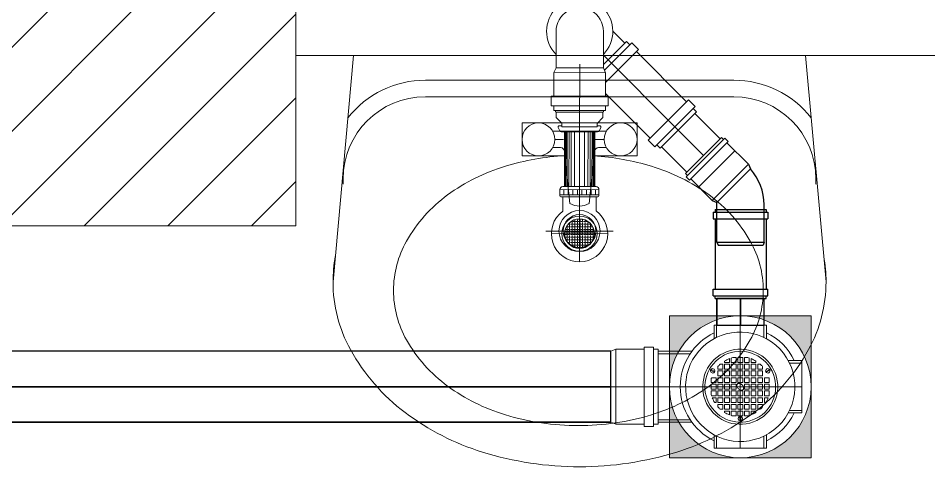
# Model space of a CAD drawing. Header units: metres. Extents: x 1587 to 89247, y -60 to 14723.
# Drawn here: x 48901 to 49864, y 9886 to 10360 of the extents above; entities that cross this region are included whole.
import ezdxf

# ---------------------------------------------------------------- set-up
doc = ezdxf.new("R2010")
doc.units = ezdxf.units.M
doc.header["$LTSCALE"] = 10
doc.linetypes.add('CENTER', pattern=[50.8, 31.75, -6.35, 6.35, -6.35])
doc.layers.get('0').update_dxf_attribs({"color": 253, "lineweight": 0})
for name, color, linetype, lineweight in [('Furniture', 7, 'Continuous', 13), ('PL-DR-CENTER', 9, 'CENTER', 0), ('PL-DR-FITTING', 3, 'Continuous', 0), ('PL-DR-LEADER', 1, 'Continuous', 0), ('PL-DR-PIPE-WS', 3, 'Continuous', 0), ('PL-DR-SYMBOL', 180, 'Continuous', 0), ('T2-T3-Enlragement-00-S1-COM2$0$Toilet-Dr$0$D', 4, 'Continuous', 0)]:
    doc.layers.add(name, color=color, linetype=linetype, lineweight=lineweight)
for name, color, linetype in [('SN-PV', 11, 'Continuous'), ('SN-PV-40', 11, 'Continuous'), ('SN-PV-40-SingleLine', 3, 'Continuous'), ('SN-PV-50', 11, 'Continuous'), ('SN-PV-50-SingleLine', 3, 'Continuous'), ('SN-PV-75', 11, 'Continuous'), ('SN-PV-75-SingleLine', 3, 'Continuous')]:
    doc.layers.add(name, color=color, linetype=linetype)

# ---------------------------------------------------------------- blocks, each defined once
blk = doc.blocks.new('mb-lavabo4')
for p, q in [((-260.74, -239.01), (-239.01, 0)), ((-239.01, 0), (239.01, 0)), ((239.01, 0), (260.74, -239.01)), ((-163.08, -26.07), (163.08, -26.07)), ((-163.08, -43.46), (0, -43.46)), ((0, -43.46), (163.08, -43.46)), ((-60.84, -88.65), (-60.84, -71.27)), ((-60.84, -71.27), (0, -71.27)), ((0, -71.27), (60.84, -71.27)), ((60.84, -71.27), (60.84, -88.65)), ((28.4, -79.96), (-28.4, -79.96)), ((-60.84, -106.03), (-60.84, -88.65)), ((-26.07, -88.65), (-16.99, -88.65)), ((26.07, -88.65), (16.99, -88.65)), ((60.84, -88.65), (60.84, -106.03)), ((-28.4, -97.34), (-20.07, -97.34)), ((-15.75, -101.26), (-10.34, -156.34)), ((10.34, -156.34), (15.75, -101.26)), ((20.07, -97.34), (28.4, -97.34)), ((-15.28, -106.03), (-60.84, -106.03)), ((60.84, -106.03), (15.28, -106.03)), ((-250, -135.87), (-250, -130.37)), ((250, -130.37), (250, -135.87)), ((0, -217.32), (0, -159.14)), ((-35.53, -185.52), (0, -185.52)), ((0, -185.52), (35.53, -185.52))]:
    blk.add_line(p, q)
for centre, radius in [((-43.46, -88.65), 17.38), ((43.46, -88.65), 17.38), ((0, -185.52), 21.73), ((0, -185.52), 17.38)]:
    blk.add_circle(centre, radius)
for centre, radius, start, end in [((-163.08, -130.37), 104.3, 90, 141.75475), ((163.08, -130.37), 104.3, 38.24525, 90), ((-163.08, -130.37), 86.91, 90, 180), ((163.08, -130.37), 86.91, 0, 90), ((-1.2, -372.39), 266.89, 93.0264, 106.82985), ((-20.07, -101.69), 4.35, 5.60706, 90), ((20.07, -101.69), 4.35, 90, 174.39294), ((-1.2, -372.39), 266.89, 73.17015, 86.45866), ((-19.64, -311.43), 203.2, 106.82985, 126.13941), ((17.23, -311.43), 203.2, 53.86059, 73.17015), ((-47.85, -272.8), 155.37, 126.13941, 150.43772), ((45.45, -272.8), 155.37, 29.56228, 53.86059), ((0, -138.61), 20.52, 239.74729, 300.25271), ((-91.03, -248.31), 105.72, 150.43772, 180), ((88.63, -248.31), 105.72, 0, 29.56228), ((-112.32, -239.01), 148.42, 169.61114, 180), ((112.32, -239.01), 148.42, 0, 10.38886), ((-112.32, -239.01), 148.42, 180, 208.9112), ((112.32, -239.01), 148.42, 331.0888, 0), ((-91.03, -248.31), 105.72, 180, 209.56228), ((88.63, -248.31), 105.72, 330.43772, 0), ((-47.85, -223.82), 155.37, 209.56228, 233.86059), ((45.45, -223.82), 155.37, 306.13941, 330.43772), ((-58.27, -209.16), 210.16, 208.9112, 233.1301), ((58.27, -209.16), 210.16, 306.8699, 331.0888), ((-19.64, -185.18), 203.2, 233.86059, 253.17015), ((17.23, -185.18), 203.2, 286.82985, 306.13941), ((-23.02, -162.16), 268.92, 233.1301, 252.74206), ((-1.2, -124.23), 266.89, 253.17015, 270), ((-1.2, -124.23), 266.89, 270, 286.82985), ((23.02, -162.16), 268.92, 287.25794, 306.8699), ((0, -88.05), 346.51, 252.74206, 270), ((0, -88.05), 346.51, 270, 287.25794)]:
    blk.add_arc(centre, radius, start, end)
blk = doc.blocks.new('*U161')
at = {"layer": 'PL-DR-SYMBOL'}
h = blk.add_hatch(color=232, dxfattribs=at)
h.set_gradient(color1=(224, 31, 82), color2=(159, 159, 249), name='INVCYLINDER')
h.paths.add_polyline_path([(-0.075, -0.075), (0, -0.075, -0.414214), (-0.075, 0)])
h.paths.add_polyline_path([(-0.075, 0, -0.414214), (0, 0.075), (-0.075, 0.075)])
h.paths.add_polyline_path([(0.06495, 0.0375), (0.075, 0.0375), (0.075, 0.075), (0, 0.075, -0.267949)])
h.paths.add_polyline_path([(0.075, 0), (0.075, 0.03479), (0.06644, 0.03479, -0.121174)])
h.paths.add_polyline_path([(0.06644, 0.03479), (0.075, 0.03479), (0.075, 0.0375), (0.06495, 0.0375, -0.010314)])
h.paths.add_polyline_path([(0.06495, -0.0375), (0.075, -0.0375), (0.075, -0.03479), (0.06644, -0.03479, -0.010314)])
h.paths.add_polyline_path([(0.06644, -0.03479), (0.075, -0.03479), (0.075, 0, -0.121174)])
h.paths.add_polyline_path([(0, -0.075), (0.075, -0.075), (0.075, -0.0375), (0.06495, -0.0375, -0.267949)])
at = {"layer": 'PL-DR-CENTER'}
for p, q in [((0, -0.06506), (0, 0.06506)), ((-0.06506, 0), (0.13674, 0))]:
    blk.add_line(p, q, dxfattribs=at)
at = {"layer": 'PL-DR-FITTING'}
for p, q in [((0.08674, 0.0397), (0.08674, -0.0397)), ((0.08674, 0.0397), (0.09174, 0.0397)), ((0.09174, 0.0419), (0.10174, 0.0419)), ((0.09174, 0.0419), (0.09174, -0.0419)), ((0.10174, 0.0419), (0.10174, -0.0419)), ((0.10174, 0.0397), (0.13174, 0.0397)), ((0.13174, 0.0397), (0.13174, -0.0397)), ((0.13174, 0.0397), (0.13674, 0.0375)), ((0.13674, 0.0375), (0.13674, -0.0375)), ((0.13174, -0.0397), (0.13674, -0.0375)), ((0.08674, -0.0397), (0.09174, -0.0397)), ((0.09174, -0.0419), (0.10174, -0.0419)), ((0.10174, -0.0397), (0.13174, -0.0397))]:
    blk.add_line(p, q, dxfattribs=at)
at = {"layer": 'PL-DR-LEADER'}
for p, q in [((-0.01147, 0.02969), (-0.01147, 0.02565)), ((-0.00959, 0.03035), (-0.00959, 0.02565)), ((-0.008, 0.0308), (-0.00445, 0.0308)), ((-0.00445, 0.0308), (-0.00445, 0.02565)), ((-0.00257, 0.0308), (-0.00257, 0.02565)), ((0.00257, 0.0308), (-0.00257, 0.0308)), ((-0.00047, 0.03141), (-0.00047, 0.03599)), ((0.00047, 0.03141), (0.00047, 0.03599)), ((0.00257, 0.0308), (0.00257, 0.02565)), ((0.00445, 0.0308), (0.00445, 0.02565)), ((0.008, 0.0308), (0.00445, 0.0308)), ((0.00959, 0.03035), (0.00959, 0.02565)), ((0.01147, 0.02969), (0.01147, 0.02565)), ((-0.02363, 0.02132), (-0.02363, 0.01863)), ((-0.01849, 0.02378), (-0.02115, 0.02378)), ((-0.01849, 0.02378), (-0.01849, 0.01863)), ((-0.01661, 0.02715), (-0.01661, 0.02565)), ((-0.01661, 0.02565), (-0.01147, 0.02565)), ((-0.01661, 0.02378), (-0.01661, 0.01863)), ((-0.01661, 0.02378), (-0.01147, 0.02378)), ((-0.01147, 0.02378), (-0.01147, 0.01863)), ((-0.00959, 0.02565), (-0.00445, 0.02565)), ((-0.00959, 0.02378), (-0.00959, 0.01863)), ((-0.00959, 0.02378), (-0.00445, 0.02378)), ((-0.00445, 0.02378), (-0.00445, 0.01863)), ((0.00257, 0.02565), (-0.00257, 0.02565)), ((0.00257, 0.02378), (-0.00257, 0.02378)), ((-0.00257, 0.02378), (-0.00257, 0.01863)), ((0.00257, 0.02378), (0.00257, 0.01863)), ((0.00959, 0.02565), (0.00445, 0.02565)), ((0.00445, 0.02378), (0.00445, 0.01863)), ((0.00959, 0.02378), (0.00445, 0.02378)), ((0.00959, 0.02378), (0.00959, 0.01863)), ((0.01661, 0.02565), (0.01147, 0.02565)), ((0.01661, 0.02378), (0.01147, 0.02378)), ((0.01147, 0.02378), (0.01147, 0.01863)), ((0.01661, 0.02715), (0.01661, 0.02565)), ((0.01661, 0.02378), (0.01661, 0.01863)), ((0.01849, 0.02378), (0.01849, 0.01863)), ((0.01849, 0.02378), (0.02115, 0.02378)), ((0.02363, 0.02132), (0.02363, 0.01863)), ((-0.02963, 0.01161), (-0.02551, 0.01161)), ((-0.02551, 0.01676), (-0.02705, 0.01676)), ((-0.02551, 0.01676), (-0.02551, 0.01161)), ((-0.02363, 0.01863), (-0.01849, 0.01863)), ((-0.01849, 0.01676), (-0.02363, 0.01676)), ((-0.02363, 0.01676), (-0.02363, 0.01161)), ((-0.02363, 0.01161), (-0.01849, 0.01161)), ((-0.01849, 0.01676), (-0.01849, 0.01161)), ((-0.01661, 0.01863), (-0.01147, 0.01863)), ((-0.01661, 0.01676), (-0.01661, 0.01161)), ((-0.01661, 0.01676), (-0.01147, 0.01676)), ((-0.01661, 0.01161), (-0.01147, 0.01161)), ((-0.01147, 0.01676), (-0.01147, 0.01161)), ((-0.00959, 0.01863), (-0.00445, 0.01863)), ((-0.00959, 0.01676), (-0.00959, 0.01161)), ((-0.00959, 0.01676), (-0.00445, 0.01676)), ((-0.00959, 0.01161), (-0.00445, 0.01161)), ((-0.00445, 0.01676), (-0.00445, 0.01161)), ((0.00257, 0.01863), (-0.00257, 0.01863)), ((0.00257, 0.01676), (-0.00257, 0.01676)), ((-0.00257, 0.01676), (-0.00257, 0.01161)), ((0.00257, 0.01161), (-0.00257, 0.01161)), ((0.00257, 0.01676), (0.00257, 0.01161)), ((0.00959, 0.01863), (0.00445, 0.01863)), ((0.00445, 0.01676), (0.00445, 0.01161)), ((0.00959, 0.01676), (0.00445, 0.01676)), ((0.00959, 0.01161), (0.00445, 0.01161)), ((0.00959, 0.01676), (0.00959, 0.01161)), ((0.01661, 0.01863), (0.01147, 0.01863)), ((0.01147, 0.01676), (0.01147, 0.01161)), ((0.01661, 0.01676), (0.01147, 0.01676)), ((0.01661, 0.01161), (0.01147, 0.01161)), ((0.01661, 0.01676), (0.01661, 0.01161)), ((0.02363, 0.01863), (0.01849, 0.01863)), ((0.01849, 0.01676), (0.01849, 0.01161)), ((0.01849, 0.01676), (0.02363, 0.01676)), ((0.02363, 0.01161), (0.01849, 0.01161)), ((0.02363, 0.01676), (0.02363, 0.01161)), ((0.02551, 0.01676), (0.02551, 0.01161)), ((0.02551, 0.01676), (0.02705, 0.01676)), ((0.02963, 0.01161), (0.02551, 0.01161)), ((-0.03065, 0.00856), (-0.03065, 0.00445)), ((-0.03065, 0.00445), (-0.02551, 0.00445)), ((-0.03065, -0.00257), (-0.03065, 0.00257)), ((-0.03065, 0.00257), (-0.02551, 0.00257)), ((-0.02551, 0.00959), (-0.03035, 0.00959)), ((-0.02551, 0.00959), (-0.02551, 0.00445)), ((-0.02551, -0.00257), (-0.02551, 0.00257)), ((-0.01849, 0.00959), (-0.02363, 0.00959)), ((-0.02363, 0.00959), (-0.02363, 0.00445)), ((-0.02363, 0.00445), (-0.01849, 0.00445)), ((-0.02363, 0.00257), (-0.01849, 0.00257)), ((-0.02363, -0.00257), (-0.02363, 0.00257)), ((-0.01849, 0.00959), (-0.01849, 0.00445)), ((-0.01849, -0.00257), (-0.01849, 0.00257)), ((-0.01661, 0.00959), (-0.01661, 0.00445)), ((-0.01661, 0.00959), (-0.01147, 0.00959)), ((-0.01661, 0.00445), (-0.01147, 0.00445)), ((-0.01661, -0.00257), (-0.01661, 0.00257)), ((-0.01661, 0.00257), (-0.01147, 0.00257)), ((-0.01147, 0.00959), (-0.01147, 0.00445)), ((-0.01147, -0.00257), (-0.01147, 0.00257)), ((-0.00959, 0.00959), (-0.00959, 0.00445)), ((-0.00959, 0.00959), (-0.00445, 0.00959)), ((-0.00959, 0.00445), (-0.00445, 0.00445)), ((-0.00959, -0.00257), (-0.00959, 0.00257)), ((-0.00959, 0.00257), (-0.00445, 0.00257)), ((-0.00445, 0.00959), (-0.00445, 0.00445)), ((-0.00445, -0.00257), (-0.00445, 0.00257)), ((0.00257, 0.00959), (-0.00257, 0.00959)), ((-0.00257, 0.00959), (-0.00257, 0.00445)), ((0.00257, 0.00445), (-0.00257, 0.00445)), ((0.00257, 0.00959), (0.00257, 0.00445)), ((0.00445, 0.00959), (0.00445, 0.00445)), ((0.00959, 0.00959), (0.00445, 0.00959)), ((0.00959, 0.00445), (0.00445, 0.00445)), ((0.00445, -0.00257), (0.00445, 0.00257)), ((0.00959, 0.00257), (0.00445, 0.00257)), ((0.00959, 0.00959), (0.00959, 0.00445)), ((0.00959, -0.00257), (0.00959, 0.00257)), ((0.01661, 0.00959), (0.01147, 0.00959)), ((0.01147, 0.00959), (0.01147, 0.00445)), ((0.01661, 0.00445), (0.01147, 0.00445)), ((0.01147, -0.00257), (0.01147, 0.00257)), ((0.01661, 0.00257), (0.01147, 0.00257)), ((0.01661, 0.00959), (0.01661, 0.00445)), ((0.01661, -0.00257), (0.01661, 0.00257)), ((0.01849, 0.00959), (0.01849, 0.00445)), ((0.01849, 0.00959), (0.02363, 0.00959)), ((0.02363, 0.00445), (0.01849, 0.00445)), ((0.01849, -0.00257), (0.01849, 0.00257)), ((0.02363, 0.00257), (0.01849, 0.00257)), ((0.02363, 0.00959), (0.02363, 0.00445)), ((0.02363, -0.00257), (0.02363, 0.00257)), ((0.02551, 0.00959), (0.03035, 0.00959)), ((0.02551, 0.00959), (0.02551, 0.00445)), ((0.03065, 0.00445), (0.02551, 0.00445)), ((0.03065, 0.00257), (0.02551, 0.00257)), ((0.02551, -0.00257), (0.02551, 0.00257)), ((0.03065, 0.00856), (0.03065, 0.00445)), ((0.03065, -0.00257), (0.03065, 0.00257)), ((-0.02551, -0.00257), (-0.03065, -0.00257)), ((-0.03065, -0.00856), (-0.03065, -0.00445)), ((-0.03065, -0.00445), (-0.02551, -0.00445)), ((-0.02551, -0.00959), (-0.03035, -0.00959)), ((-0.02551, -0.00959), (-0.02551, -0.00445)), ((-0.01849, -0.00257), (-0.02363, -0.00257)), ((-0.02363, -0.00445), (-0.01849, -0.00445)), ((-0.02363, -0.00959), (-0.02363, -0.00445)), ((-0.01849, -0.00959), (-0.02363, -0.00959)), ((-0.01849, -0.00959), (-0.01849, -0.00445)), ((-0.01661, -0.00257), (-0.01147, -0.00257)), ((-0.01661, -0.00959), (-0.01661, -0.00445)), ((-0.01661, -0.00445), (-0.01147, -0.00445)), ((-0.01661, -0.00959), (-0.01147, -0.00959)), ((-0.01147, -0.00959), (-0.01147, -0.00445)), ((-0.00959, -0.00257), (-0.00445, -0.00257)), ((-0.00959, -0.00959), (-0.00959, -0.00445)), ((-0.00959, -0.00445), (-0.00445, -0.00445)), ((-0.00959, -0.00959), (-0.00445, -0.00959)), ((-0.00445, -0.00959), (-0.00445, -0.00445)), ((0.00257, -0.00445), (-0.00257, -0.00445)), ((-0.00257, -0.00959), (-0.00257, -0.00445)), ((0.00257, -0.00959), (-0.00257, -0.00959)), ((0.00257, -0.00959), (0.00257, -0.00445)), ((0.00959, -0.00257), (0.00445, -0.00257)), ((0.00445, -0.00959), (0.00445, -0.00445)), ((0.00959, -0.00445), (0.00445, -0.00445)), ((0.00959, -0.00959), (0.00445, -0.00959)), ((0.00959, -0.00959), (0.00959, -0.00445)), ((0.01661, -0.00257), (0.01147, -0.00257)), ((0.01661, -0.00445), (0.01147, -0.00445)), ((0.01147, -0.00959), (0.01147, -0.00445)), ((0.01661, -0.00959), (0.01147, -0.00959)), ((0.01661, -0.00959), (0.01661, -0.00445)), ((0.01849, -0.00257), (0.02363, -0.00257)), ((0.01849, -0.00959), (0.01849, -0.00445)), ((0.02363, -0.00445), (0.01849, -0.00445)), ((0.01849, -0.00959), (0.02363, -0.00959)), ((0.02363, -0.00959), (0.02363, -0.00445)), ((0.02551, -0.00257), (0.03065, -0.00257)), ((0.03065, -0.00445), (0.02551, -0.00445)), ((0.02551, -0.00959), (0.02551, -0.00445)), ((0.02551, -0.00959), (0.03035, -0.00959)), ((0.03065, -0.00856), (0.03065, -0.00445)), ((-0.02743, -0.0153), (-0.0314, -0.01759)), ((-0.02696, -0.01611), (-0.03094, -0.0184)), ((-0.02363, -0.01161), (-0.01849, -0.01161)), ((-0.02363, -0.01676), (-0.02363, -0.01161)), ((-0.01849, -0.01676), (-0.02363, -0.01676)), ((-0.02363, -0.01863), (-0.01849, -0.01863)), ((-0.02363, -0.02132), (-0.02363, -0.01863)), ((-0.01849, -0.01676), (-0.01849, -0.01161)), ((-0.01849, -0.02378), (-0.01849, -0.01863)), ((-0.01661, -0.01676), (-0.01661, -0.01161)), ((-0.01661, -0.01161), (-0.01147, -0.01161)), ((-0.01661, -0.01676), (-0.01147, -0.01676)), ((-0.01661, -0.02378), (-0.01661, -0.01863)), ((-0.01661, -0.01863), (-0.01147, -0.01863)), ((-0.01147, -0.01676), (-0.01147, -0.01161)), ((-0.01147, -0.02378), (-0.01147, -0.01863)), ((-0.00959, -0.01676), (-0.00959, -0.01161)), ((-0.00959, -0.01161), (-0.00445, -0.01161)), ((-0.00959, -0.01676), (-0.00445, -0.01676)), ((-0.00959, -0.02378), (-0.00959, -0.01863)), ((-0.00959, -0.01863), (-0.00445, -0.01863)), ((-0.00445, -0.01676), (-0.00445, -0.01161)), ((-0.00445, -0.02378), (-0.00445, -0.01863)), ((0.00257, -0.01161), (-0.00257, -0.01161)), ((-0.00257, -0.01676), (-0.00257, -0.01161)), ((0.00257, -0.01676), (-0.00257, -0.01676)), ((0.00257, -0.01863), (-0.00257, -0.01863)), ((-0.00257, -0.02378), (-0.00257, -0.01863)), ((0.00257, -0.01676), (0.00257, -0.01161)), ((0.00257, -0.02378), (0.00257, -0.01863)), ((0.00959, -0.01161), (0.00445, -0.01161)), ((0.00445, -0.01676), (0.00445, -0.01161)), ((0.00959, -0.01676), (0.00445, -0.01676)), ((0.00959, -0.01863), (0.00445, -0.01863)), ((0.00445, -0.02378), (0.00445, -0.01863)), ((0.00959, -0.01676), (0.00959, -0.01161)), ((0.00959, -0.02378), (0.00959, -0.01863)), ((0.01661, -0.01161), (0.01147, -0.01161)), ((0.01147, -0.01676), (0.01147, -0.01161)), ((0.01661, -0.01676), (0.01147, -0.01676)), ((0.01661, -0.01863), (0.01147, -0.01863)), ((0.01147, -0.02378), (0.01147, -0.01863)), ((0.01661, -0.01676), (0.01661, -0.01161)), ((0.01661, -0.02378), (0.01661, -0.01863)), ((0.02363, -0.01161), (0.01849, -0.01161)), ((0.01849, -0.01676), (0.01849, -0.01161)), ((0.01849, -0.01676), (0.02363, -0.01676)), ((0.02363, -0.01863), (0.01849, -0.01863)), ((0.01849, -0.02378), (0.01849, -0.01863)), ((0.02363, -0.01676), (0.02363, -0.01161)), ((0.02363, -0.02132), (0.02363, -0.01863)), ((0.02696, -0.01611), (0.03094, -0.0184)), ((0.02743, -0.0153), (0.0314, -0.01759)), ((-0.01849, -0.02378), (-0.02115, -0.02378)), ((-0.01661, -0.02378), (-0.01147, -0.02378)), ((-0.01661, -0.02715), (-0.01661, -0.02565)), ((-0.01661, -0.02565), (-0.01147, -0.02565)), ((-0.01147, -0.02969), (-0.01147, -0.02565)), ((-0.00959, -0.02378), (-0.00445, -0.02378)), ((-0.00959, -0.03035), (-0.00959, -0.02565)), ((-0.00959, -0.02565), (-0.00445, -0.02565)), ((-0.00445, -0.0308), (-0.00445, -0.02565)), ((0.00257, -0.02378), (-0.00257, -0.02378)), ((0.00257, -0.02565), (-0.00257, -0.02565)), ((-0.00257, -0.0308), (-0.00257, -0.02565)), ((0.00257, -0.0308), (0.00257, -0.02565)), ((0.00959, -0.02378), (0.00445, -0.02378)), ((0.00959, -0.02565), (0.00445, -0.02565)), ((0.00445, -0.0308), (0.00445, -0.02565)), ((0.00959, -0.03035), (0.00959, -0.02565)), ((0.01661, -0.02378), (0.01147, -0.02378)), ((0.01661, -0.02565), (0.01147, -0.02565)), ((0.01147, -0.02969), (0.01147, -0.02565)), ((0.01661, -0.02715), (0.01661, -0.02565)), ((0.01849, -0.02378), (0.02115, -0.02378)), ((-0.008, -0.0308), (-0.00445, -0.0308)), ((0.00257, -0.0308), (-0.00257, -0.0308)), ((0.008, -0.0308), (0.00445, -0.0308))]:
    blk.add_line(p, q, dxfattribs=at)
at = {"layer": 'PL-DR-LEADER', "extrusion": (0, 0, -1)}
for centre, major_axis, start_param, end_param in [((0, 0), (0.02044, 0.02439), 5.03642, 5.217071), ((0, 0), (0.02439, -0.02044), 3.708623, 3.760621), ((0, 0.0337), (0.00179, -0.0015), 0.313048, 6.596233), ((0, 0), (0.02044, 0.02439), 5.839865, 5.891864), ((0, 0), (0.02439, -0.02044), 4.383415, 4.564067), ((0, 0), (0.02439, -0.02044), 3.177918, 3.288029), ((0, 0), (0.02439, -0.02044), -1.541525, -1.431414), ((0, 0), (0.02439, -0.02044), 2.817618, 2.998797), ((0, 0), (0.02439, -0.02044), -1.252292, -1.071114), ((0, 0), (0.02439, -0.02044), 2.716356, 2.750271), ((-0.00036, 0.00133), (0.00246, -0.00206), 2.247301, 2.674126), ((0.00091, 0.00158), (0.00345, -0.00289), 1.928439, 2.247301), ((-0.00162, 0.00162), (0.00123, 0.00147), 4.244923, 4.800243), ((-0.00162, 0.00162), (0.00147, -0.00123), 3.229447, 3.784767), ((-0.00133, 0.00036), (0.00246, -0.00206), 3.784767, 4.211593), ((-0.00158, -0.00091), (0.00345, -0.00289), 4.211593, 4.530455), ((-0.00245, -0.00245), (0.00403, 0.00481), 6.101251, 6.371039), ((-0.00245, -0.00245), (0.00403, 0.00481), 0.087854, 0.357642), ((-0.00091, -0.00158), (0.00289, 0.00345), 0.357642, 0.676504), ((0, 0), (0.02439, -0.02044), -1.003766, -0.969851), ((0, 0), (0.02044, 0.02439), 3.708623, 3.742538), ((0.00245, 0.00245), (0.00481, -0.00403), 1.65865, 1.928439), ((0.00245, 0.00245), (0.00403, 0.00481), 2.959659, 3.229447), ((0.00158, 0.00091), (0.00289, 0.00345), 2.640796, 2.959659), ((0.00133, -0.00036), (0.00246, -0.00206), 0.643174, 1.07), ((0.00162, -0.00162), (0.00147, -0.00123), 0.087854, 0.643174), ((0.00162, -0.00162), (0.00147, -0.00123), -0.467466, 0.087854), ((0.00036, -0.00133), (0.00246, -0.00206), -0.894292, -0.467466), ((0, 0), (0.02044, 0.02439), 1.145559, 1.179475), ((-0.02918, -0.01685), (0.0015, 0.00179), 1.883844277842928, 8.167029585022515), ((0.02918, -0.01685), (0.0015, 0.00179), 1.883844277504868, 8.167029584684455), ((0, 0), (0.02439, -0.02044), 1.600068, 1.710179), ((0, 0), (0.02439, -0.02044), 1.241823, 1.422474), ((0, 0), (0.02439, -0.02044), 0.324031, 0.504682), ((0, 0), (0.02439, -0.02044), 0.036326, 0.146437), ((0, 0), (0.02439, -0.02044), 1.127476, 1.179475), ((0, 0), (0.02044, 0.02439), 2.137826, 2.189825)]:
    blk.add_ellipse(centre, major_axis=major_axis, ratio=1, start_param=start_param, end_param=end_param, dxfattribs=at)
at = {"layer": 'PL-DR-SYMBOL'}
for p, q in [((-0.075, -0.075), (-0.075, 0.075)), ((-0.075, 0.075), (0.075, 0.075)), ((0.075, 0.075), (0.075, -0.075)), ((-0.02771, 0.06506), (-0.02771, 0.05076)), ((-0.02771, 0.06506), (0.02771, 0.06506)), ((-0.025, 0.05214), (-0.025, 0.06506)), ((0.025, 0.05214), (0.025, 0.06506)), ((0.02771, 0.06506), (0.02771, 0.05076)), ((0.08674, 0.0375), (0.05117, 0.0375)), ((0.08674, 0.03479), (0.05305, 0.03479)), ((0.08674, -0.03438), (0.08674, 0.03438)), ((-0.06506, 0.02771), (-0.06506, -0.02771)), ((-0.06506, 0.02771), (-0.05076, 0.02771)), ((-0.05214, 0.025), (-0.06506, 0.025)), ((0.08674, 0.0253), (0.08674, -0.0253)), ((-0.05214, -0.025), (-0.06506, -0.025)), ((-0.06506, -0.02771), (-0.05076, -0.02771)), ((0.08674, -0.0375), (0.05117, -0.0375)), ((0.08674, -0.03479), (0.05305, -0.03479)), ((-0.02771, -0.06506), (-0.02771, -0.05076)), ((-0.025, -0.05214), (-0.025, -0.06506)), ((0.025, -0.05214), (0.025, -0.06506)), ((0.02771, -0.06506), (0.02771, -0.05076)), ((-0.02771, -0.06506), (0.02771, -0.06506)), ((0.075, -0.075), (-0.075, -0.075))]:
    blk.add_line(p, q, dxfattribs=at)
blk.add_circle((0, 0), 0.075, dxfattribs=at)
at = {"layer": 'PL-DR-SYMBOL', "extrusion": (0, 0, -1)}
for major_axis, start_param, end_param in [((0.04432, -0.03714), 0.313048, 6.596233), ((0.04862, -0.04075), 2.896107, 3.562786), ((0.04862, -0.04075), 4.466904, 6.704379), ((0.03042, -0.02549), 0.313048, 6.596233), ((0.0287, -0.02405), 0.313048, 6.596233), ((0.04862, -0.04075), 1.325311, 1.99199)]:
    blk.add_ellipse((0, 0), major_axis=major_axis, ratio=1, start_param=start_param, end_param=end_param, dxfattribs=at)
blk = doc.blocks.new('50')
at = {"layer": 'PL-DR-FITTING'}
for p, q in [((-0.03, 0.0302), (-0.04, 0.0302)), ((-0.04, 0.0302), (-0.04, -0.0302)), ((-0.03, 0.0302), (-0.03, -0.0302)), ((-0.04, 0.0272), (-0.045, 0.0272)), ((-0.045, 0.0272), (-0.045, -0.0272)), ((-0.03, 0.0272), (-0.005, 0.0272)), ((-0.005, 0.0272), (0, 0.025)), ((-0.005, 0.0272), (-0.005, -0.0272)), ((0, 0.025), (0, -0.025)), ((-0.04, -0.0272), (-0.045, -0.0272)), ((-0.005, -0.0272), (-0.03, -0.0272)), ((0, -0.025), (-0.005, -0.0272)), ((-0.03, -0.0302), (-0.04, -0.0302))]:
    blk.add_line(p, q, dxfattribs=at)
blk = doc.blocks.new('*U170')
at = {"layer": 'PL-DR-FITTING'}
h = blk.add_hatch(dxfattribs=at)
h.set_pattern_fill('ANGLE', color=256, scale=0.01, angle=-540, style=0)
h.set_pattern_definition([(180, (-146.5379404, 49.9239478), (0, -0.00275), [0.002, -0.00075]), (270, (-146.5379404, 49.9239478), (0.00275, 0), [0.002, -0.00075])])
edge = h.paths.add_edge_path()
edge.add_ellipse((-0.00003, 0), major_axis=(0.0111, 0.0111), ratio=1, start_angle=225, end_angle=315)
edge.add_ellipse((-0.00003, 0), major_axis=(0.0111, -0.0111), ratio=1, start_angle=45, end_angle=134.92134)
edge.add_line((0, 0.0157), (-0.00003, -0.00026))
edge.add_line((-0.00003, -0.00026), (-0.00003, -0.0157))
edge = h.paths.add_edge_path()
edge.add_line((-0.00005, -0.0157), (-0.00003, -0.00026))
edge.add_line((-0.00003, -0.00026), (-0.00003, 0.0157))
edge.add_ellipse((-0.00003, 0), major_axis=(0.0111, 0.0111), ratio=1, start_angle=45, end_angle=135)
edge.add_ellipse((-0.00003, 0), major_axis=(0.0111, 0.0111), ratio=1, start_angle=135, end_angle=224.92394)
at = {"layer": 'PL-DR-CENTER'}
for p, q in [((0, -0.04981), (0, 0.02976)), ((0.02976, 0), (-0.02976, 0)), ((0, -0.04981), (0, -0.10758)), ((0, -0.10758), (-0.00002, -0.17914)), ((0.02507, -0.1887), (0.10429, -0.10948))]:
    blk.add_line(p, q, dxfattribs=at)
at = {"layer": 'PL-DR-FITTING'}
for p, q in [((-0.0178, -0.02385), (-0.0178, -0.03881)), ((0.0174, -0.02414), (0.0174, -0.03881)), ((-0.02093, -0.03991), (-0.02093, -0.04651)), ((-0.02093, -0.04101), (0.02052, -0.04101)), ((-0.02093, -0.04651), (0.02052, -0.04651)), ((-0.01983, -0.03881), (0.01942, -0.03881)), ((-0.01674, -0.04101), (-0.01674, -0.04651)), ((-0.01193, -0.04101), (-0.01193, -0.04651)), ((-0.00713, -0.04101), (-0.00713, -0.04651)), ((-0.00232, -0.04101), (-0.00232, -0.04651)), ((0.00248, -0.04101), (0.00248, -0.04651)), ((0.00729, -0.04101), (0.00729, -0.04651)), ((0.01209, -0.04101), (0.01209, -0.04651)), ((0.0169, -0.04101), (0.0169, -0.04651)), ((0.02052, -0.03991), (0.02052, -0.04651)), ((-0.0178, -0.04981), (0.0174, -0.04981)), ((0.07236, -0.09877), (0.07943, -0.09169)), ((0.12214, -0.1344), (0.07943, -0.09169)), ((0.08153, -0.09382), (0.08506, -0.09028)), ((0.12355, -0.12875), (0.08509, -0.09028)), ((0.0272, -0.14817), (0.07448, -0.10089)), ((0.11507, -0.14147), (0.07236, -0.09877)), ((-0.02273, -0.11202), (-0.02098, -0.10855)), ((-0.02183, -0.11407), (-0.02147, -0.11407)), ((-0.01872, -0.11407), (-0.02147, -0.11407)), ((-0.01967, -0.10758), (0.01905, -0.10758)), ((-0.01878, -0.1129), (0.01843, -0.1129)), ((-0.01878, -0.1129), (-0.01878, -0.11661)), ((0.01836, -0.11407), (0.02112, -0.11407)), ((0.01843, -0.1129), (0.01843, -0.11661)), ((0.02238, -0.11202), (0.02063, -0.10855)), ((0.02148, -0.11407), (0.02112, -0.11407)), ((-0.01878, -0.11661), (-0.02482, -0.1229)), ((-0.02482, -0.1229), (-0.02482, -0.12837)), ((-0.02482, -0.1229), (-0.02482, -0.12837)), ((0.01843, -0.11661), (0.02447, -0.1229)), ((0.02447, -0.1229), (0.02447, -0.12837)), ((-0.02482, -0.12837), (0.02447, -0.12837)), ((-0.02482, -0.13016), (0.02447, -0.13016)), ((0.11507, -0.14147), (0.12214, -0.1344)), ((0.12002, -0.13228), (0.12355, -0.12875)), ((0.11295, -0.13935), (0.05992, -0.19239)), ((0.06204, -0.19451), (0.0272, -0.15967)), ((0.05497, -0.20158), (0.02609, -0.1727)), ((-0.025, -0.17516), (-0.025, -0.21339)), ((0.025, -0.17516), (0.025, -0.21383)), ((0.04931, -0.20299), (0.025, -0.17869)), ((0.035, -0.21419), (0.04775, -0.20144)), ((0.05289, -0.19946), (0.04936, -0.20299)), ((0.06208, -0.19451), (0.05501, -0.20158))]:
    blk.add_line(p, q, dxfattribs=at)
for radius in [0.01865, 0.0157]:
    blk.add_circle((-0.00003, 0), radius, dxfattribs=at)
for centre, radius, start, end in [((0, 0), 0.02976, 305.77658, 233.25621), ((-0.01983, -0.03991), 0.0011, 90, 180), ((-0.01735, -0.04625), 0.00359, 184.1242, 262.71395), ((0.01694, -0.04625), 0.00359, 277.28605, 355.8758), ((0.01942, -0.03991), 0.0011, 0, 90), ((-0.02147, -0.11265), 0.00141, 153.20675, 270), ((-0.01941, -0.10935), 0.00177, 90, 153.20675), ((0.01905, -0.10935), 0.00177, 26.79325, 90), ((0.02112, -0.11265), 0.00141, 270, 26.79325), ((-0.02482, -0.12927), 0.000899, 90, 270), ((0.02447, -0.12927), 0.000899, 270, 90), ((0, -0.21384), 0.035, 135.57525, 44.40586), ((0, -0.21384), 0.025, 178.97018, 0.00925)]:
    blk.add_arc(centre, radius, start, end, dxfattribs=at)
at = {"layer": 'PL-DR-PIPE-WS'}
for p, q in [((-0.016, -0.04981), (-0.016, -0.10758)), ((0.016, -0.04981), (0.016, -0.10758))]:
    blk.add_line(p, q, dxfattribs=at)
at = {"layer": 'T2-T3-Enlragement-00-S1-COM2$0$Toilet-Dr$0$D', "color": 8}
for p, q in [((-0.01543, -0.10758), (-0.01543, -0.04981)), ((-0.01442, -0.10758), (-0.01442, -0.04981)), ((-0.01311, -0.10758), (-0.01311, -0.04981)), ((-0.01122, -0.10758), (-0.01122, -0.04981)), ((-0.00887, -0.10758), (-0.00887, -0.04981)), ((-0.00527, -0.10758), (-0.00527, -0.04981)), ((0.00527, -0.10758), (0.00527, -0.04981)), ((0.00887, -0.10758), (0.00887, -0.04981)), ((0.01122, -0.10758), (0.01122, -0.04981)), ((0.01311, -0.10758), (0.01311, -0.04981)), ((0.01442, -0.10758), (0.01442, -0.04981)), ((0.01543, -0.10758), (0.01543, -0.04981))]:
    blk.add_line(p, q, dxfattribs=at)
at = {"layer": 'PL-DR-FITTING', "xscale": -1, "rotation": 90}
blk.add_blockref('50', (0, -0.17516), dxfattribs=at)

msp = doc.modelspace()

# ---------------------------------------------------------------- hatches: boundary and pattern name
at = {"transparency": 33554687}
h = msp.add_hatch(dxfattribs=at)
h.set_pattern_fill('ANSI31', color=256, scale=500)
h.set_pattern_definition([(45, (-1245644.885, -146475.15), (-44.1941738, 44.1941738), [])])
h.paths.add_polyline_path([(48394.34, 10440.28), (48394.34, 10140.28), (49194.34, 10140.28), (49194.34, 10440.28)])

# ---------------------------------------------------------------- linework, layer by layer
for p, q in [((49194.34, 10320.28), (50314.34, 10320.28)), ((49194.34, 10140.28), (49194.34, 10320.28)), ((48514.34, 10140.28), (49194.34, 10140.28))]:
    msp.add_line(p, q)
msp.add_lwpolyline([(48394.34, 10140.28), (48394.34, 10440.28), (49194.34, 10440.28), (49194.34, 10140.28)], close=True)
at = {"layer": 'SN-PV'}
for p, q in [((49581.06, 10223.75), (49616.42, 10259.11)), ((49648.16, 10233.02), (49607.14, 10192.01)), ((49643.21, 10232.32), (49607.85, 10196.96)), ((49651.69, 10229.49), (49610.68, 10188.48)), ((49644.62, 10233.73), (49646.74, 10231.61)), ((49648.16, 10233.02), (49651.69, 10229.49)), ((49672.9, 10205.45), (49650.28, 10228.07)), ((49675.03, 10200.5), (49639.67, 10165.14)), ((49672.9, 10205.45), (49675.03, 10200.5)), ((49606.44, 10195.55), (49608.56, 10193.43)), ((49607.14, 10192.01), (49610.68, 10188.48)), ((49634.72, 10167.26), (49612.09, 10189.89)), ((49634.72, 10167.26), (49639.67, 10165.14)), ((49639.67, 10123), (49639.67, 10165.14)), ((49689.67, 10123), (49689.67, 10162.5)), ((49635.67, 10154.73), (49693.67, 10154.73)), ((49635.67, 10154.73), (49635.67, 10147.73)), ((49637.67, 10157.73), (49691.67, 10157.73)), ((49637.67, 10157.73), (49637.67, 10154.73)), ((49691.67, 10157.73), (49691.67, 10154.73)), ((49693.67, 10154.73), (49693.67, 10147.73)), ((49635.67, 10147.73), (49693.67, 10147.73)), ((49637.67, 10147.73), (49637.67, 10073.43)), ((49691.67, 10147.73), (49691.67, 10073.43)), ((49639.67, 10123), (49689.67, 10123)), ((49639.67, 10123), (49640.87, 10120)), ((49689.67, 10123), (49688.47, 10120)), ((49640.87, 10120), (49688.47, 10120)), ((49635.67, 10066.43), (49635.67, 10073.43)), ((49635.67, 10073.43), (49693.67, 10073.43)), ((49635.67, 10066.43), (49693.67, 10066.43)), ((49637.67, 10063.43), (49637.67, 10066.43)), ((49691.67, 10063.43), (49691.67, 10066.43)), ((49693.67, 10066.43), (49693.67, 10073.43)), ((49637.67, 10063.43), (49691.67, 10063.43))]:
    msp.add_line(p, q, dxfattribs=at)
at = {"layer": 'SN-PV', "extrusion": (0, 0, -1)}
for p, q in [((49689.67, 10063.43), (49639.67, 10063.43)), ((49639.67, 10035.34), (49689.67, 10035.34)), ((49527.6, 9932.78), (49527.6, 10007.78))]:
    msp.add_line(p, q, dxfattribs=at)
at = {"layer": 'SN-PV'}
msp.add_arc((49630.85, 10161.65), 58.82, 0.82401, 41.3279, dxfattribs=at)
at = {"layer": 'SN-PV-40'}
for p, q in [((49644.62, 10233.73), (49606.44, 10195.55)), ((49672.9, 10205.45), (49634.72, 10167.26))]:
    msp.add_line(p, q, dxfattribs=at)
at = {"layer": 'SN-PV-40-SingleLine'}
msp.add_line((49658.76, 10219.59), (49620.58, 10181.41), dxfattribs=at)
at = {"layer": 'SN-PV-50'}
for p, q in [((49616.42, 10259.11), (49643.21, 10232.32)), ((49643.21, 10232.32), (49616.42, 10259.11)), ((49607.85, 10196.96), (49581.06, 10223.75)), ((49607.85, 10196.96), (49581.06, 10223.75)), ((49639.67, 10035.34), (49639.67, 10063.43)), ((49689.67, 10035.34), (49689.67, 10063.43))]:
    msp.add_line(p, q, dxfattribs=at)
at = {"layer": 'SN-PV-50', "extrusion": (0, 0, -1)}
for p, q in [((49639.67, 10063.43), (49639.67, 10035.34)), ((49689.67, 10035.34), (49689.67, 10063.43))]:
    msp.add_line(p, q, dxfattribs=at)
at = {"layer": 'SN-PV-50-SingleLine'}
for p, q in [((49625.53, 10214.64), (49598.74, 10241.43)), ((49598.74, 10241.43), (49625.53, 10214.64)), ((49664.67, 10035.34), (49664.67, 10063.43)), ((49664.67, 10063.43), (49664.67, 10035.34))]:
    msp.add_line(p, q, dxfattribs=at)
at = {"layer": 'SN-PV-75', "extrusion": (0, 0, -1)}
for p, q in [((49527.6, 10007.78), (48303.22, 10007.78)), ((48303.22, 9932.78), (49527.6, 9932.78))]:
    msp.add_line(p, q, dxfattribs=at)
at = {"layer": 'SN-PV-75'}
for p, q in [((49527.6, 10007.78), (48303.22, 10007.78)), ((49527.6, 9932.78), (48303.22, 9932.78))]:
    msp.add_line(p, q, dxfattribs=at)
at = {"layer": 'SN-PV-75-SingleLine'}
for p, q in [((49527.6, 9970.28), (48303.22, 9970.28)), ((48303.22, 9970.28), (49527.6, 9970.28))]:
    msp.add_line(p, q, dxfattribs=at)

# ---------------------------------------------------------------- block references
at = {"layer": 'Furniture', "lineweight": 9}
msp.add_blockref('mb-lavabo4', (49494.34, 10320.28), dxfattribs=at)
at = {"layer": 'PL-DR-FITTING', "lineweight": 25, "xscale": -1000.000000000001, "yscale": 1000.000000000001, "zscale": 1000.000000000001, "rotation": 179.9432374404244}
msp.add_blockref('*U170', (49494.34, 10132.05, 909.67), dxfattribs=at)
at = {"layer": 'PL-DR-LEADER', "lineweight": 25, "xscale": 1000, "yscale": 1000, "zscale": 1000, "rotation": 180}
msp.add_blockref('*U161', (49664.34, 9970.28, 909.67), dxfattribs=at)

doc.saveas('drawing.dxf')
